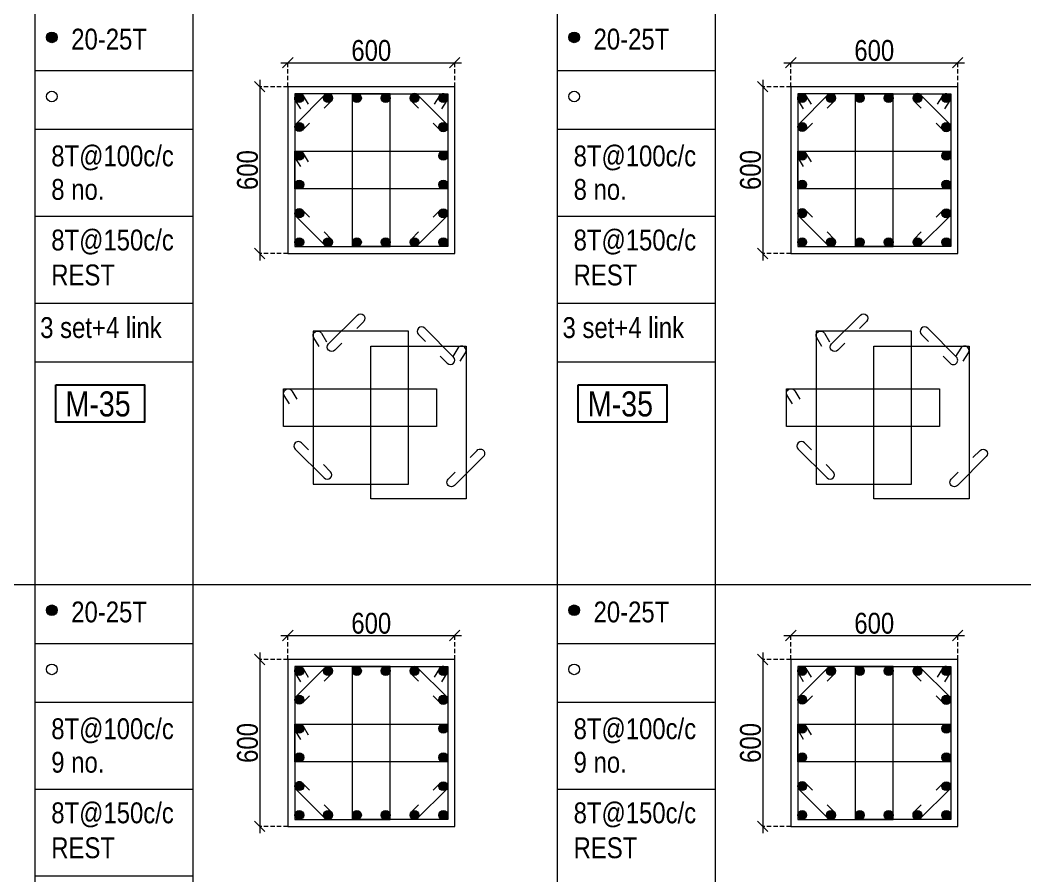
# Model space of a CAD drawing. Header units: millimetres. Extents: x 1112055 to 3390982, y -148532 to 766891.
# Drawn here: x 2532412 to 2546864, y 595794 to 608104 of the extents above; entities that cross this region are included whole.
import ezdxf
from ezdxf.enums import TextEntityAlignment as Align

# ---------------------------------------------------------------- set-up
doc = ezdxf.new("R2010")
doc.units = ezdxf.units.MM
doc.header["$PDMODE"] = 35
doc.header["$PDSIZE"] = -25
doc.linetypes.add('DASHED2', pattern=[0.375, 0.25, -0.125])
doc.linetypes.add('Hidden', pattern=[9.525, 6.35, -3.175])
for name, color, linetype, lineweight in [('B COL. SIZE DIM', 220, 'Continuous', 25), ('B COLSCH', 204, 'Continuous', 20), ('B COLUMN', 1, 'Hidden', 9), ('B STEEL', 34, 'Continuous', 15)]:
    doc.layers.add(name, color=color, linetype=linetype, lineweight=lineweight)
doc.layers.add('B TEXT', color=7, linetype='Continuous')
doc.styles.add('dim inside', font='romans.shx', dxfattribs={"width": 0.8, "height": 125})
doc.styles.add('SWINC', font='swissc.ttf')
doc.dimstyles.new('dim inside', dxfattribs={"dimtxt": 125, "dimasz": 100, "dimexe": 0, "dimexo": 0, "dimgap": 10, "dimtad": 0, "dimdec": 0, "dimzin": 0, "dimdsep": 46, "dimtxsty": 'dim inside', "dimblk": 'SMALL', "dimcen": 0.09, "dimadec": 0, "dimazin": 0, "dimtfac": 1, "dimtdec": 0, "dimtofl": 0, "dimtmove": 0, "dimatfit": 3, "dimfxl": 1, "dimtolj": 1, "dimtzin": 0, "dimarcsym": 2})

# ---------------------------------------------------------------- blocks, each defined once
blk = doc.blocks.new('_Oblique')
at = {"color": 0, "linetype": 'ByBlock', "lineweight": -2}
blk.add_line((-0.5, -0.5), (0.5, 0.5), dxfattribs=at)
blk = doc.blocks.new('*D5265')
at = {"layer": 'B COL. SIZE DIM', "color": 250, "lineweight": 9, "ltscale": 250, "transparency": 16777216}
blk.add_line((2536163, 599251), (2538763, 599251), dxfattribs=at)
at = {"layer": 'B COL. SIZE DIM', "color": 250, "linetype": 'DASHED2', "lineweight": 9, "ltscale": 250, "transparency": 16777216}
for p, q in [((2536263, 598906), (2536263, 599251)), ((2538663, 598906), (2538663, 599251))]:
    blk.add_line(p, q, dxfattribs=at)
at = {"layer": 'Defpoints', "color": 0, "lineweight": 40, "transparency": 16777216}
for p in [(2538663, 599251), (2536263, 598906), (2538663, 598906)]:
    blk.add_point(p, dxfattribs=at)
at = {"layer": 'B COL. SIZE DIM', "color": 250, "lineweight": 9, "transparency": 16777216, "xscale": 150, "yscale": 150, "zscale": 150, "rotation": 180}
blk.add_blockref('_Oblique', (2536263, 599251), dxfattribs=at)
at = {"layer": 'B COL. SIZE DIM', "color": 250, "lineweight": 9, "transparency": 16777216, "xscale": 150, "yscale": 150, "zscale": 150}
blk.add_blockref('_Oblique', (2538663, 599251), dxfattribs=at)
at = {"layer": 'B COL. SIZE DIM', "color": 6, "transparency": 16777216, "insert": (2537463, 599426), "char_height": 300, "attachment_point": 5, "style": 'SWINC'}
blk.add_mtext('\\A1;600', dxfattribs=at)
blk = doc.blocks.new('*D5266')
at = {"layer": 'B COL. SIZE DIM', "color": 250, "lineweight": 9, "ltscale": 250, "transparency": 16777216}
blk.add_line((2535859, 599006), (2535859, 596406), dxfattribs=at)
at = {"layer": 'B COL. SIZE DIM', "color": 250, "linetype": 'DASHED2', "lineweight": 9, "ltscale": 250, "transparency": 16777216}
for p, q in [((2536263, 598906), (2535859, 598906)), ((2536263, 596506), (2535859, 596506))]:
    blk.add_line(p, q, dxfattribs=at)
at = {"layer": 'Defpoints', "color": 0, "lineweight": 40, "transparency": 16777216}
for p in [(2536263, 598906), (2535859, 596506), (2536263, 596506)]:
    blk.add_point(p, dxfattribs=at)
at = {"layer": 'B COL. SIZE DIM', "color": 250, "lineweight": 9, "transparency": 16777216, "xscale": 150, "yscale": 150, "zscale": 150}
for p, rotation in [((2535859, 598906), 90), ((2535859, 596506), 270)]:
    blk.add_blockref('_Oblique', p, dxfattribs=dict(at, rotation=rotation))
at = {"layer": 'B COL. SIZE DIM', "color": 6, "transparency": 16777216, "insert": (2535684, 597706), "char_height": 300, "attachment_point": 5, "rotation": 90, "style": 'SWINC'}
blk.add_mtext('\\A1;600', dxfattribs=at)
blk = doc.blocks.new('*D5267')
at = {"layer": 'B COL. SIZE DIM', "color": 250, "lineweight": 9, "ltscale": 250, "transparency": 16777216}
blk.add_line((2536163, 607490), (2538763, 607490), dxfattribs=at)
at = {"layer": 'B COL. SIZE DIM', "color": 250, "linetype": 'DASHED2', "lineweight": 9, "ltscale": 250, "transparency": 16777216}
for p, q in [((2536263, 607146), (2536263, 607490)), ((2538663, 607146), (2538663, 607490))]:
    blk.add_line(p, q, dxfattribs=at)
at = {"layer": 'Defpoints', "color": 0, "lineweight": 40, "transparency": 16777216}
for p in [(2538663, 607490), (2536263, 607146), (2538663, 607146)]:
    blk.add_point(p, dxfattribs=at)
at = {"layer": 'B COL. SIZE DIM', "color": 250, "lineweight": 9, "transparency": 16777216, "xscale": 150, "yscale": 150, "zscale": 150, "rotation": 180}
blk.add_blockref('_Oblique', (2536263, 607490), dxfattribs=at)
at = {"layer": 'B COL. SIZE DIM', "color": 250, "lineweight": 9, "transparency": 16777216, "xscale": 150, "yscale": 150, "zscale": 150}
blk.add_blockref('_Oblique', (2538663, 607490), dxfattribs=at)
at = {"layer": 'B COL. SIZE DIM', "color": 6, "transparency": 16777216, "insert": (2537463, 607665), "char_height": 300, "attachment_point": 5, "style": 'SWINC'}
blk.add_mtext('\\A1;600', dxfattribs=at)
blk = doc.blocks.new('*D5268')
at = {"layer": 'B COL. SIZE DIM', "color": 250, "lineweight": 9, "ltscale": 250, "transparency": 16777216}
blk.add_line((2535859, 607246), (2535859, 604646), dxfattribs=at)
at = {"layer": 'B COL. SIZE DIM', "color": 250, "linetype": 'DASHED2', "lineweight": 9, "ltscale": 250, "transparency": 16777216}
for p, q in [((2536263, 607146), (2535859, 607146)), ((2536263, 604746), (2535859, 604746))]:
    blk.add_line(p, q, dxfattribs=at)
at = {"layer": 'Defpoints', "color": 0, "lineweight": 40, "transparency": 16777216}
for p in [(2536263, 607146), (2535859, 604746), (2536263, 604746)]:
    blk.add_point(p, dxfattribs=at)
at = {"layer": 'B COL. SIZE DIM', "color": 250, "lineweight": 9, "transparency": 16777216, "xscale": 150, "yscale": 150, "zscale": 150}
for p, rotation in [((2535859, 607146), 90), ((2535859, 604746), 270)]:
    blk.add_blockref('_Oblique', p, dxfattribs=dict(at, rotation=rotation))
at = {"layer": 'B COL. SIZE DIM', "color": 6, "transparency": 16777216, "insert": (2535684, 605946), "char_height": 300, "attachment_point": 5, "rotation": 90, "style": 'SWINC'}
blk.add_mtext('\\A1;600', dxfattribs=at)
blk = doc.blocks.new('*D5275')
at = {"layer": 'B COL. SIZE DIM', "color": 250, "lineweight": 9, "ltscale": 250, "transparency": 16777216}
blk.add_line((2543397, 599251), (2545997, 599251), dxfattribs=at)
at = {"layer": 'B COL. SIZE DIM', "color": 250, "linetype": 'DASHED2', "lineweight": 9, "ltscale": 250, "transparency": 16777216}
for p, q in [((2543497, 598906), (2543497, 599251)), ((2545897, 598906), (2545897, 599251))]:
    blk.add_line(p, q, dxfattribs=at)
at = {"layer": 'Defpoints', "color": 0, "lineweight": 40, "transparency": 16777216}
for p in [(2545897, 599251), (2543497, 598906), (2545897, 598906)]:
    blk.add_point(p, dxfattribs=at)
at = {"layer": 'B COL. SIZE DIM', "color": 250, "lineweight": 9, "transparency": 16777216, "xscale": 150, "yscale": 150, "zscale": 150, "rotation": 180}
blk.add_blockref('_Oblique', (2543497, 599251), dxfattribs=at)
at = {"layer": 'B COL. SIZE DIM', "color": 250, "lineweight": 9, "transparency": 16777216, "xscale": 150, "yscale": 150, "zscale": 150}
blk.add_blockref('_Oblique', (2545897, 599251), dxfattribs=at)
at = {"layer": 'B COL. SIZE DIM', "color": 6, "transparency": 16777216, "insert": (2544697, 599426), "char_height": 300, "attachment_point": 5, "style": 'SWINC'}
blk.add_mtext('\\A1;600', dxfattribs=at)
blk = doc.blocks.new('*D5276')
at = {"layer": 'B COL. SIZE DIM', "color": 250, "lineweight": 9, "ltscale": 250, "transparency": 16777216}
blk.add_line((2543093, 599006), (2543093, 596406), dxfattribs=at)
at = {"layer": 'B COL. SIZE DIM', "color": 250, "linetype": 'DASHED2', "lineweight": 9, "ltscale": 250, "transparency": 16777216}
for p, q in [((2543497, 598906), (2543093, 598906)), ((2543497, 596506), (2543093, 596506))]:
    blk.add_line(p, q, dxfattribs=at)
at = {"layer": 'Defpoints', "color": 0, "lineweight": 40, "transparency": 16777216}
for p in [(2543497, 598906), (2543093, 596506), (2543497, 596506)]:
    blk.add_point(p, dxfattribs=at)
at = {"layer": 'B COL. SIZE DIM', "color": 250, "lineweight": 9, "transparency": 16777216, "xscale": 150, "yscale": 150, "zscale": 150}
for p, rotation in [((2543093, 598906), 90), ((2543093, 596506), 270)]:
    blk.add_blockref('_Oblique', p, dxfattribs=dict(at, rotation=rotation))
at = {"layer": 'B COL. SIZE DIM', "color": 6, "transparency": 16777216, "insert": (2542918, 597706), "char_height": 300, "attachment_point": 5, "rotation": 90, "style": 'SWINC'}
blk.add_mtext('\\A1;600', dxfattribs=at)
blk = doc.blocks.new('*D5277')
at = {"layer": 'B COL. SIZE DIM', "color": 250, "lineweight": 9, "ltscale": 250, "transparency": 16777216}
blk.add_line((2543397, 607490), (2545997, 607490), dxfattribs=at)
at = {"layer": 'B COL. SIZE DIM', "color": 250, "linetype": 'DASHED2', "lineweight": 9, "ltscale": 250, "transparency": 16777216}
for p, q in [((2543497, 607146), (2543497, 607490)), ((2545897, 607146), (2545897, 607490))]:
    blk.add_line(p, q, dxfattribs=at)
at = {"layer": 'Defpoints', "color": 0, "lineweight": 40, "transparency": 16777216}
for p in [(2545897, 607490), (2543497, 607146), (2545897, 607146)]:
    blk.add_point(p, dxfattribs=at)
at = {"layer": 'B COL. SIZE DIM', "color": 250, "lineweight": 9, "transparency": 16777216, "xscale": 150, "yscale": 150, "zscale": 150, "rotation": 180}
blk.add_blockref('_Oblique', (2543497, 607490), dxfattribs=at)
at = {"layer": 'B COL. SIZE DIM', "color": 250, "lineweight": 9, "transparency": 16777216, "xscale": 150, "yscale": 150, "zscale": 150}
blk.add_blockref('_Oblique', (2545897, 607490), dxfattribs=at)
at = {"layer": 'B COL. SIZE DIM', "color": 6, "transparency": 16777216, "insert": (2544697, 607665), "char_height": 300, "attachment_point": 5, "style": 'SWINC'}
blk.add_mtext('\\A1;600', dxfattribs=at)
blk = doc.blocks.new('*D5278')
at = {"layer": 'B COL. SIZE DIM', "color": 250, "lineweight": 9, "ltscale": 250, "transparency": 16777216}
blk.add_line((2543093, 607246), (2543093, 604646), dxfattribs=at)
at = {"layer": 'B COL. SIZE DIM', "color": 250, "linetype": 'DASHED2', "lineweight": 9, "ltscale": 250, "transparency": 16777216}
for p, q in [((2543497, 607146), (2543093, 607146)), ((2543497, 604746), (2543093, 604746))]:
    blk.add_line(p, q, dxfattribs=at)
at = {"layer": 'Defpoints', "color": 0, "lineweight": 40, "transparency": 16777216}
for p in [(2543497, 607146), (2543093, 604746), (2543497, 604746)]:
    blk.add_point(p, dxfattribs=at)
at = {"layer": 'B COL. SIZE DIM', "color": 250, "lineweight": 9, "transparency": 16777216, "xscale": 150, "yscale": 150, "zscale": 150}
for p, rotation in [((2543093, 607146), 90), ((2543093, 604746), 270)]:
    blk.add_blockref('_Oblique', p, dxfattribs=dict(at, rotation=rotation))
at = {"layer": 'B COL. SIZE DIM', "color": 6, "transparency": 16777216, "insert": (2542918, 605946), "char_height": 300, "attachment_point": 5, "rotation": 90, "style": 'SWINC'}
blk.add_mtext('\\A1;600', dxfattribs=at)

msp = doc.modelspace()

# ---------------------------------------------------------------- hatches: boundary and pattern name
at = {"layer": 'B STEEL', "lineweight": 9, "ltscale": 0.5}
h = msp.add_hatch(color=34, dxfattribs=at)
edge = h.paths.add_edge_path()
edge.add_arc((2532869.2, 607854.7), 76.8, 0, 360)
h = msp.add_hatch(color=34, dxfattribs=at)
edge = h.paths.add_edge_path()
edge.add_arc((2540381.7, 607854.7), 76.8, 0, 360)
h = msp.add_hatch(color=34, dxfattribs=at)
edge = h.paths.add_edge_path()
edge.add_arc((2536427.3, 606981.5), 64, 0, 360)
h = msp.add_hatch(color=34, dxfattribs=at)
edge = h.paths.add_edge_path()
edge.add_arc((2536841.7, 606981.5), 64, 180, 540, ccw=False)
at = {"layer": 'B STEEL'}
h = msp.add_hatch(color=34, dxfattribs=at)
edge = h.paths.add_edge_path()
edge.add_arc((2537256.1, 606981.5), 64, 0, 360)
h = msp.add_hatch(color=34, dxfattribs=at)
edge = h.paths.add_edge_path()
edge.add_arc((2537670.5, 606981.5), 64, 0, 360)
at = {"layer": 'B STEEL', "lineweight": 9, "ltscale": 0.5}
h = msp.add_hatch(color=34, dxfattribs=at)
edge = h.paths.add_edge_path()
edge.add_arc((2538084.9, 606981.5), 64, 180, 540, ccw=False)
h = msp.add_hatch(color=34, dxfattribs=at)
edge = h.paths.add_edge_path()
edge.add_arc((2538499.3, 606981.5), 64, 180, 540, ccw=False)
h = msp.add_hatch(color=34, dxfattribs=at)
edge = h.paths.add_edge_path()
edge.add_arc((2543660.9, 606981.5), 64, 0, 360)
h = msp.add_hatch(color=34, dxfattribs=at)
edge = h.paths.add_edge_path()
edge.add_arc((2544075.3, 606981.5), 64, 180, 540, ccw=False)
at = {"layer": 'B STEEL'}
h = msp.add_hatch(color=34, dxfattribs=at)
edge = h.paths.add_edge_path()
edge.add_arc((2544489.7, 606981.5), 64, 0, 360)
h = msp.add_hatch(color=34, dxfattribs=at)
edge = h.paths.add_edge_path()
edge.add_arc((2544904.1, 606981.5), 64, 0, 360)
at = {"layer": 'B STEEL', "lineweight": 9, "ltscale": 0.5}
h = msp.add_hatch(color=34, dxfattribs=at)
edge = h.paths.add_edge_path()
edge.add_arc((2545318.5, 606981.5), 64, 180, 540, ccw=False)
h = msp.add_hatch(color=34, dxfattribs=at)
edge = h.paths.add_edge_path()
edge.add_arc((2545732.9, 606981.5), 64, 180, 540, ccw=False)
h = msp.add_hatch(color=34, dxfattribs=at)
edge = h.paths.add_edge_path()
edge.add_arc((2536427.3, 606567.1), 64, 0, 360)
h = msp.add_hatch(color=34, dxfattribs=at)
edge = h.paths.add_edge_path()
edge.add_arc((2538499.3, 606567.1), 64, 180, 540, ccw=False)
h = msp.add_hatch(color=34, dxfattribs=at)
edge = h.paths.add_edge_path()
edge.add_arc((2543660.9, 606567.1), 64, 0, 360)
h = msp.add_hatch(color=34, dxfattribs=at)
edge = h.paths.add_edge_path()
edge.add_arc((2545732.9, 606567.1), 64, 180, 540, ccw=False)
at = {"layer": 'B STEEL'}
h = msp.add_hatch(color=34, dxfattribs=at)
edge = h.paths.add_edge_path()
edge.add_arc((2536427.3, 606152.7), 64, 0, 360)
h = msp.add_hatch(color=34, dxfattribs=at)
edge = h.paths.add_edge_path()
edge.add_arc((2538499.3, 606152.7), 64, 0, 360)
h = msp.add_hatch(color=34, dxfattribs=at)
edge = h.paths.add_edge_path()
edge.add_arc((2543660.9, 606152.7), 64, 0, 360)
h = msp.add_hatch(color=34, dxfattribs=at)
edge = h.paths.add_edge_path()
edge.add_arc((2545732.9, 606152.7), 64, 0, 360)
h = msp.add_hatch(color=34, dxfattribs=at)
edge = h.paths.add_edge_path()
edge.add_arc((2536427.3, 605738.3), 64, 0, 360)
h = msp.add_hatch(color=34, dxfattribs=at)
edge = h.paths.add_edge_path()
edge.add_arc((2538499.3, 605738.3), 64, 0, 360)
h = msp.add_hatch(color=34, dxfattribs=at)
edge = h.paths.add_edge_path()
edge.add_arc((2543660.9, 605738.3), 64, 0, 360)
h = msp.add_hatch(color=34, dxfattribs=at)
edge = h.paths.add_edge_path()
edge.add_arc((2545732.9, 605738.3), 64, 0, 360)
at = {"layer": 'B STEEL', "lineweight": 9, "ltscale": 0.5}
h = msp.add_hatch(color=34, dxfattribs=at)
edge = h.paths.add_edge_path()
edge.add_arc((2536427.3, 605323.9), 64, 0, 360)
h = msp.add_hatch(color=34, dxfattribs=at)
edge = h.paths.add_edge_path()
edge.add_arc((2538499.3, 605323.9), 64, 180, 540, ccw=False)
h = msp.add_hatch(color=34, dxfattribs=at)
edge = h.paths.add_edge_path()
edge.add_arc((2543660.9, 605323.9), 64, 0, 360)
h = msp.add_hatch(color=34, dxfattribs=at)
edge = h.paths.add_edge_path()
edge.add_arc((2545732.9, 605323.9), 64, 180, 540, ccw=False)
h = msp.add_hatch(color=34, dxfattribs=at)
edge = h.paths.add_edge_path()
edge.add_arc((2536427.3, 604909.5), 64, 0, 360, ccw=False)
h = msp.add_hatch(color=34, dxfattribs=at)
edge = h.paths.add_edge_path()
edge.add_arc((2536841.7, 604909.5), 64, -180, 180)
at = {"layer": 'B STEEL'}
h = msp.add_hatch(color=34, dxfattribs=at)
edge = h.paths.add_edge_path()
edge.add_arc((2537256.1, 604909.5), 64, 0, 360)
h = msp.add_hatch(color=34, dxfattribs=at)
edge = h.paths.add_edge_path()
edge.add_arc((2537670.5, 604909.5), 64, 0, 360)
at = {"layer": 'B STEEL', "lineweight": 9, "ltscale": 0.5}
h = msp.add_hatch(color=34, dxfattribs=at)
edge = h.paths.add_edge_path()
edge.add_arc((2538084.9, 604909.5), 64, -180, 180)
h = msp.add_hatch(color=34, dxfattribs=at)
edge = h.paths.add_edge_path()
edge.add_arc((2538499.3, 604909.5), 64, -180, 180)
h = msp.add_hatch(color=34, dxfattribs=at)
edge = h.paths.add_edge_path()
edge.add_arc((2543660.9, 604909.5), 64, 0, 360, ccw=False)
h = msp.add_hatch(color=34, dxfattribs=at)
edge = h.paths.add_edge_path()
edge.add_arc((2544075.3, 604909.5), 64, -180, 180)
at = {"layer": 'B STEEL'}
h = msp.add_hatch(color=34, dxfattribs=at)
edge = h.paths.add_edge_path()
edge.add_arc((2544489.7, 604909.5), 64, 0, 360)
h = msp.add_hatch(color=34, dxfattribs=at)
edge = h.paths.add_edge_path()
edge.add_arc((2544904.1, 604909.5), 64, 0, 360)
at = {"layer": 'B STEEL', "lineweight": 9, "ltscale": 0.5}
h = msp.add_hatch(color=34, dxfattribs=at)
edge = h.paths.add_edge_path()
edge.add_arc((2545318.5, 604909.5), 64, -180, 180)
h = msp.add_hatch(color=34, dxfattribs=at)
edge = h.paths.add_edge_path()
edge.add_arc((2545732.9, 604909.5), 64, -180, 180)
h = msp.add_hatch(color=34, dxfattribs=at)
edge = h.paths.add_edge_path()
edge.add_arc((2532869.2, 599614.8), 76.8, 0, 360)
h = msp.add_hatch(color=34, dxfattribs=at)
edge = h.paths.add_edge_path()
edge.add_arc((2540381.7, 599614.8), 76.8, 0, 360)
h = msp.add_hatch(color=34, dxfattribs=at)
edge = h.paths.add_edge_path()
edge.add_arc((2536427.3, 598741.7), 64, 0, 360)
h = msp.add_hatch(color=34, dxfattribs=at)
edge = h.paths.add_edge_path()
edge.add_arc((2536841.7, 598741.7), 64, 180, 540, ccw=False)
at = {"layer": 'B STEEL'}
h = msp.add_hatch(color=34, dxfattribs=at)
edge = h.paths.add_edge_path()
edge.add_arc((2537256.1, 598741.7), 64, 0, 360)
h = msp.add_hatch(color=34, dxfattribs=at)
edge = h.paths.add_edge_path()
edge.add_arc((2537670.5, 598741.7), 64, 0, 360)
at = {"layer": 'B STEEL', "lineweight": 9, "ltscale": 0.5}
h = msp.add_hatch(color=34, dxfattribs=at)
edge = h.paths.add_edge_path()
edge.add_arc((2538084.9, 598741.7), 64, 180, 540, ccw=False)
h = msp.add_hatch(color=34, dxfattribs=at)
edge = h.paths.add_edge_path()
edge.add_arc((2538499.3, 598741.7), 64, 180, 540, ccw=False)
h = msp.add_hatch(color=34, dxfattribs=at)
edge = h.paths.add_edge_path()
edge.add_arc((2543660.9, 598741.7), 64, 0, 360)
h = msp.add_hatch(color=34, dxfattribs=at)
edge = h.paths.add_edge_path()
edge.add_arc((2544075.3, 598741.7), 64, 180, 540, ccw=False)
at = {"layer": 'B STEEL'}
h = msp.add_hatch(color=34, dxfattribs=at)
edge = h.paths.add_edge_path()
edge.add_arc((2544489.7, 598741.7), 64, 0, 360)
h = msp.add_hatch(color=34, dxfattribs=at)
edge = h.paths.add_edge_path()
edge.add_arc((2544904.1, 598741.7), 64, 0, 360)
at = {"layer": 'B STEEL', "lineweight": 9, "ltscale": 0.5}
h = msp.add_hatch(color=34, dxfattribs=at)
edge = h.paths.add_edge_path()
edge.add_arc((2545318.5, 598741.7), 64, 180, 540, ccw=False)
h = msp.add_hatch(color=34, dxfattribs=at)
edge = h.paths.add_edge_path()
edge.add_arc((2545732.9, 598741.7), 64, 180, 540, ccw=False)
h = msp.add_hatch(color=34, dxfattribs=at)
edge = h.paths.add_edge_path()
edge.add_arc((2536427.3, 598327.3), 64, 0, 360)
h = msp.add_hatch(color=34, dxfattribs=at)
edge = h.paths.add_edge_path()
edge.add_arc((2538499.3, 598327.3), 64, 180, 540, ccw=False)
h = msp.add_hatch(color=34, dxfattribs=at)
edge = h.paths.add_edge_path()
edge.add_arc((2543660.9, 598327.3), 64, 0, 360)
h = msp.add_hatch(color=34, dxfattribs=at)
edge = h.paths.add_edge_path()
edge.add_arc((2545732.9, 598327.3), 64, 180, 540, ccw=False)
at = {"layer": 'B STEEL'}
h = msp.add_hatch(color=34, dxfattribs=at)
edge = h.paths.add_edge_path()
edge.add_arc((2536427.3, 597912.9), 64, 0, 360)
h = msp.add_hatch(color=34, dxfattribs=at)
edge = h.paths.add_edge_path()
edge.add_arc((2538499.3, 597912.9), 64, 0, 360)
h = msp.add_hatch(color=34, dxfattribs=at)
edge = h.paths.add_edge_path()
edge.add_arc((2543660.9, 597912.9), 64, 0, 360)
h = msp.add_hatch(color=34, dxfattribs=at)
edge = h.paths.add_edge_path()
edge.add_arc((2545732.9, 597912.9), 64, 0, 360)
h = msp.add_hatch(color=34, dxfattribs=at)
edge = h.paths.add_edge_path()
edge.add_arc((2536427.3, 597498.5), 64, 0, 360)
h = msp.add_hatch(color=34, dxfattribs=at)
edge = h.paths.add_edge_path()
edge.add_arc((2538499.3, 597498.5), 64, 0, 360)
h = msp.add_hatch(color=34, dxfattribs=at)
edge = h.paths.add_edge_path()
edge.add_arc((2543660.9, 597498.5), 64, 0, 360)
h = msp.add_hatch(color=34, dxfattribs=at)
edge = h.paths.add_edge_path()
edge.add_arc((2545732.9, 597498.5), 64, 0, 360)
at = {"layer": 'B STEEL', "lineweight": 9, "ltscale": 0.5}
h = msp.add_hatch(color=34, dxfattribs=at)
edge = h.paths.add_edge_path()
edge.add_arc((2536427.3, 597084.1), 64, 0, 360)
h = msp.add_hatch(color=34, dxfattribs=at)
edge = h.paths.add_edge_path()
edge.add_arc((2538499.3, 597084.1), 64, 180, 540, ccw=False)
h = msp.add_hatch(color=34, dxfattribs=at)
edge = h.paths.add_edge_path()
edge.add_arc((2543660.9, 597084.1), 64, 0, 360)
h = msp.add_hatch(color=34, dxfattribs=at)
edge = h.paths.add_edge_path()
edge.add_arc((2545732.9, 597084.1), 64, 180, 540, ccw=False)
h = msp.add_hatch(color=34, dxfattribs=at)
edge = h.paths.add_edge_path()
edge.add_arc((2536427.3, 596669.7), 64, 0, 360, ccw=False)
h = msp.add_hatch(color=34, dxfattribs=at)
edge = h.paths.add_edge_path()
edge.add_arc((2536841.7, 596669.7), 64, -180, 180)
at = {"layer": 'B STEEL'}
h = msp.add_hatch(color=34, dxfattribs=at)
edge = h.paths.add_edge_path()
edge.add_arc((2537256.1, 596669.7), 64, 0, 360)
h = msp.add_hatch(color=34, dxfattribs=at)
edge = h.paths.add_edge_path()
edge.add_arc((2537670.5, 596669.7), 64, 0, 360)
at = {"layer": 'B STEEL', "lineweight": 9, "ltscale": 0.5}
h = msp.add_hatch(color=34, dxfattribs=at)
edge = h.paths.add_edge_path()
edge.add_arc((2538084.9, 596669.7), 64, -180, 180)
h = msp.add_hatch(color=34, dxfattribs=at)
edge = h.paths.add_edge_path()
edge.add_arc((2538499.3, 596669.7), 64, -180, 180)
h = msp.add_hatch(color=34, dxfattribs=at)
edge = h.paths.add_edge_path()
edge.add_arc((2543660.9, 596669.7), 64, 0, 360, ccw=False)
h = msp.add_hatch(color=34, dxfattribs=at)
edge = h.paths.add_edge_path()
edge.add_arc((2544075.3, 596669.7), 64, -180, 180)
at = {"layer": 'B STEEL'}
h = msp.add_hatch(color=34, dxfattribs=at)
edge = h.paths.add_edge_path()
edge.add_arc((2544489.7, 596669.7), 64, 0, 360)
h = msp.add_hatch(color=34, dxfattribs=at)
edge = h.paths.add_edge_path()
edge.add_arc((2544904.1, 596669.7), 64, 0, 360)
at = {"layer": 'B STEEL', "lineweight": 9, "ltscale": 0.5}
h = msp.add_hatch(color=34, dxfattribs=at)
edge = h.paths.add_edge_path()
edge.add_arc((2545318.5, 596669.7), 64, -180, 180)
h = msp.add_hatch(color=34, dxfattribs=at)
edge = h.paths.add_edge_path()
edge.add_arc((2545732.9, 596669.7), 64, -180, 180)

# ---------------------------------------------------------------- linework, layer by layer
at = {"layer": 'B COLSCH', "color": 250, "lineweight": 0}
for p, q in [((2534897.3, 649422.2), (2534897.3, 574628.3)), ((2542409.8, 649422.2), (2542409.8, 574628.3)), ((2532622.9, 632942.5), (2532622.9, 583503.5)), ((2540135.4, 624702.7), (2540135.4, 583503.5)), ((2532622.9, 607378), (2534897.3, 607378)), ((2540135.4, 607378), (2542409.8, 607378)), ((2532622.9, 606533), (2534897.3, 606533)), ((2540135.4, 606533), (2542409.8, 606533)), ((2532622.9, 605283.2), (2534897.3, 605283.2)), ((2540135.4, 605283.2), (2542409.8, 605283.2)), ((2532622.9, 604033.5), (2534897.3, 604033.5)), ((2540135.4, 604033.5), (2542409.8, 604033.5)), ((2532622.9, 603188.5), (2534897.3, 603188.5)), ((2540135.4, 603188.5), (2542409.8, 603188.5)), ((2487307.1, 599983.1), (2667535.6, 599983.1)), ((2532622.9, 599138.2), (2534897.3, 599138.2)), ((2540135.4, 599138.2), (2542409.8, 599138.2)), ((2532622.9, 598293.2), (2534897.3, 598293.2)), ((2540135.4, 598293.2), (2542409.8, 598293.2)), ((2532622.9, 597043.4), (2534897.3, 597043.4)), ((2540135.4, 597043.4), (2542409.8, 597043.4)), ((2532622.9, 595793.6), (2534897.3, 595793.6))]:
    msp.add_line(p, q, dxfattribs=at)
at = {"layer": 'B COLUMN', "color": 1, "linetype": 'ByBlock', "lineweight": 20}
for points in [[(2536263.3, 604745.5), (2538663.3, 604745.5), (2538663.3, 607145.5), (2536263.3, 607145.5)], [(2543496.9, 604745.5), (2545896.9, 604745.5), (2545896.9, 607145.5), (2543496.9, 607145.5)], [(2536263.3, 596505.7), (2538663.3, 596505.7), (2538663.3, 598905.7), (2536263.3, 598905.7)], [(2543496.9, 596505.7), (2545896.9, 596505.7), (2545896.9, 598905.7), (2543496.9, 598905.7)]]:
    msp.add_lwpolyline(points, close=True, dxfattribs=at)
at = {"layer": 'B STEEL', "color": 34, "lineweight": 9, "ltscale": 0.5}
for points in [[(2536363.3, 604845.5), (2537734.5, 604845.5), (2537734.5, 607045.5), (2536363.3, 607045.5)], [(2538563.3, 604845.5), (2537192.1, 604845.5), (2537192.1, 607045.5), (2538563.3, 607045.5)], [(2543596.9, 604845.5), (2544968.1, 604845.5), (2544968.1, 607045.5), (2543596.9, 607045.5)], [(2545796.9, 604845.5), (2544425.7, 604845.5), (2544425.7, 607045.5), (2545796.9, 607045.5)], [(2536363.3, 606216.7), (2538563.3, 606216.7), (2538563.3, 605674.3), (2536363.3, 605674.3)], [(2543596.9, 606216.7), (2545796.9, 606216.7), (2545796.9, 605674.3), (2543596.9, 605674.3)], [(2536627.3, 601429.9), (2537998.5, 601429.9), (2537998.5, 603629.9), (2536627.3, 603629.9)], [(2543860.9, 601429.9), (2545232.1, 601429.9), (2545232.1, 603629.9), (2543860.9, 603629.9)], [(2538827.3, 601215.4), (2537456.1, 601215.4), (2537456.1, 603415.4), (2538827.3, 603415.4)], [(2546060.9, 601215.4), (2544689.7, 601215.4), (2544689.7, 603415.4), (2546060.9, 603415.4)], [(2536201.4, 602801.2), (2538401.4, 602801.2), (2538401.4, 602258.7), (2536201.4, 602258.7)], [(2543434.9, 602801.2), (2545634.9, 602801.2), (2545634.9, 602258.7), (2543434.9, 602258.7)], [(2536363.3, 596605.7), (2537734.5, 596605.7), (2537734.5, 598805.7), (2536363.3, 598805.7)], [(2538563.3, 596605.7), (2537192.1, 596605.7), (2537192.1, 598805.7), (2538563.3, 598805.7)], [(2543596.9, 596605.7), (2544968.1, 596605.7), (2544968.1, 598805.7), (2543596.9, 598805.7)], [(2545796.9, 596605.7), (2544425.7, 596605.7), (2544425.7, 598805.7), (2545796.9, 598805.7)], [(2536363.3, 597976.9), (2538563.3, 597976.9), (2538563.3, 597434.5), (2536363.3, 597434.5)], [(2543596.9, 597976.9), (2545796.9, 597976.9), (2545796.9, 597434.5), (2543596.9, 597434.5)]]:
    msp.add_lwpolyline(points, close=True, dxfattribs=at)
for points in [[(2536447.6, 606826.5), (2536372.8, 606947.9, -1), (2536481.9, 607015.1), (2536556.6, 606893.6)], [(2536573.5, 606622.7), (2536472.6, 606521.8, -1), (2536382.1, 606612.4), (2536796.5, 607026.8, -1), (2536887, 606936.2), (2536786.1, 606835.4)], [(2538353.2, 606622.7), (2538454, 606521.8, 1), (2538544.6, 606612.4), (2538130.2, 607026.8, 1), (2538039.6, 606936.2), (2538140.5, 606835.4)], [(2538479.1, 606826.5), (2538553.8, 606947.9, 1), (2538444.8, 607015.1), (2538370, 606893.6)], [(2543681.1, 606826.5), (2543606.4, 606947.9, -1), (2543715.4, 607015.1), (2543790.2, 606893.6)], [(2543807, 606622.7), (2543706.2, 606521.8, -1), (2543615.6, 606612.4), (2544030, 607026.8, -1), (2544120.6, 606936.2), (2544019.7, 606835.4)], [(2545586.7, 606622.7), (2545687.6, 606521.8, 1), (2545778.1, 606612.4), (2545363.7, 607026.8, 1), (2545273.2, 606936.2), (2545374.1, 606835.4)], [(2545712.6, 606826.5), (2545787.4, 606947.9, 1), (2545678.3, 607015.1), (2545603.6, 606893.6)], [(2536447.6, 605997.7), (2536372.8, 606119.2, -1), (2536481.9, 606186.3), (2536556.6, 606064.8)], [(2543681.1, 605997.7), (2543606.4, 606119.2, -1), (2543715.4, 606186.3), (2543790.2, 606064.8)], [(2536573.5, 605268.3), (2536472.6, 605369.2, 1), (2536382.1, 605278.7), (2536796.5, 604864.3, 1), (2536887, 604954.8), (2536786.1, 605055.7)], [(2538353.2, 605268.3), (2538454, 605369.2, -1), (2538544.6, 605278.7), (2538130.2, 604864.3, -1), (2538039.6, 604954.8), (2538140.5, 605055.7)], [(2543807, 605268.3), (2543706.2, 605369.2, 1), (2543615.6, 605278.7), (2544030, 604864.3, 1), (2544120.6, 604954.8), (2544019.7, 605055.7)], [(2545586.7, 605268.3), (2545687.6, 605369.2, -1), (2545778.1, 605278.7), (2545363.7, 604864.3, -1), (2545273.2, 604954.8), (2545374.1, 605055.7)], [(2537040.4, 603455.4), (2536939.5, 603354.5, -1), (2536849, 603445), (2537263.4, 603859.4, -1), (2537353.9, 603768.9), (2537253.1, 603668)], [(2544274, 603455.4), (2544173.1, 603354.5, -1), (2544082.6, 603445), (2544496.9, 603859.4, -1), (2544587.5, 603768.9), (2544486.6, 603668)], [(2538455, 603267.9), (2538555.9, 603167, 1), (2538646.4, 603257.5), (2538232, 603671.9, 1), (2538141.5, 603581.4), (2538242.4, 603480.5)], [(2545688.6, 603267.9), (2545789.4, 603167, 1), (2545880, 603257.5), (2545465.6, 603671.9, 1), (2545375.1, 603581.4), (2545475.9, 603480.5)], [(2536711.6, 603410.9), (2536636.8, 603532.4, -1), (2536745.9, 603599.5), (2536820.6, 603478)], [(2543945.1, 603410.9), (2543870.4, 603532.4, -1), (2543979.4, 603599.5), (2544054.2, 603478)], [(2538743.1, 603196.3), (2538817.8, 603317.8, 1), (2538708.8, 603384.9), (2538634, 603263.4)], [(2545976.6, 603196.3), (2546051.4, 603317.8, 1), (2545942.3, 603384.9), (2545867.6, 603263.4)], [(2536285.7, 602582.1), (2536210.9, 602703.6, -1), (2536319.9, 602770.7), (2536394.7, 602649.2)], [(2543519.2, 602582.1), (2543444.4, 602703.6, -1), (2543553.5, 602770.7), (2543628.2, 602649.2)], [(2536561.3, 601921.7), (2536460.4, 602022.6, 1), (2536369.9, 601932), (2536784.3, 601517.7, 1), (2536874.8, 601608.2), (2536774, 601709.1)], [(2538883.6, 601813.8), (2538984.4, 601914.7, -1), (2539075, 601824.1), (2538660.6, 601409.7, -1), (2538570.1, 601500.3), (2538670.9, 601601.1)], [(2543794.8, 601921.7), (2543694, 602022.6, 1), (2543603.4, 601932), (2544017.8, 601517.7, 1), (2544108.4, 601608.2), (2544007.5, 601709.1)], [(2546117.1, 601813.8), (2546218, 601914.7, -1), (2546308.5, 601824.1), (2545894.1, 601409.7, -1), (2545803.6, 601500.3), (2545904.5, 601601.1)], [(2536447.6, 598586.6), (2536372.8, 598708.1, -1), (2536481.9, 598775.2), (2536556.6, 598653.7)], [(2536573.5, 598382.9), (2536472.6, 598282, -1), (2536382.1, 598372.5), (2536796.5, 598786.9, -1), (2536887, 598696.4), (2536786.1, 598595.5)], [(2538353.2, 598382.9), (2538454, 598282, 1), (2538544.6, 598372.5), (2538130.2, 598786.9, 1), (2538039.6, 598696.4), (2538140.5, 598595.5)], [(2538479.1, 598586.6), (2538553.8, 598708.1, 1), (2538444.8, 598775.2), (2538370, 598653.7)], [(2543681.1, 598586.6), (2543606.4, 598708.1, -1), (2543715.4, 598775.2), (2543790.2, 598653.7)], [(2543807, 598382.9), (2543706.2, 598282, -1), (2543615.6, 598372.5), (2544030, 598786.9, -1), (2544120.6, 598696.4), (2544019.7, 598595.5)], [(2545586.7, 598382.9), (2545687.6, 598282, 1), (2545778.1, 598372.5), (2545363.7, 598786.9, 1), (2545273.2, 598696.4), (2545374.1, 598595.5)], [(2545712.6, 598586.6), (2545787.4, 598708.1, 1), (2545678.3, 598775.2), (2545603.6, 598653.7)], [(2536447.6, 597757.8), (2536372.8, 597879.3, -1), (2536481.9, 597946.4), (2536556.6, 597824.9)], [(2543681.1, 597757.8), (2543606.4, 597879.3, -1), (2543715.4, 597946.4), (2543790.2, 597824.9)], [(2536573.5, 597028.5), (2536472.6, 597129.4, 1), (2536382.1, 597038.8), (2536796.5, 596624.4, 1), (2536887, 596715), (2536786.1, 596815.8)], [(2538353.2, 597028.5), (2538454, 597129.4, -1), (2538544.6, 597038.8), (2538130.2, 596624.4, -1), (2538039.6, 596715), (2538140.5, 596815.8)], [(2543807, 597028.5), (2543706.2, 597129.4, 1), (2543615.6, 597038.8), (2544030, 596624.4, 1), (2544120.6, 596715), (2544019.7, 596815.8)], [(2545586.7, 597028.5), (2545687.6, 597129.4, -1), (2545778.1, 597038.8), (2545363.7, 596624.4, -1), (2545273.2, 596715), (2545374.1, 596815.8)]]:
    msp.add_lwpolyline(points, format="xyb", dxfattribs=at)
for centre, radius in [((2532869.2, 607854.7), 76.8), ((2540381.7, 607854.7), 76.8), ((2532869.2, 607004.4), 76.8), ((2536427.3, 606981.5), 64), ((2536841.7, 606981.5), 64), ((2537256.1, 606981.5), 64), ((2537670.5, 606981.5), 64), ((2538084.9, 606981.5), 64), ((2538499.3, 606981.5), 64), ((2540381.7, 607004.4), 76.8), ((2543660.9, 606981.5), 64), ((2544075.3, 606981.5), 64), ((2544489.7, 606981.5), 64), ((2544904.1, 606981.5), 64), ((2545318.5, 606981.5), 64), ((2545732.9, 606981.5), 64), ((2536427.3, 606567.1), 64), ((2538499.3, 606567.1), 64), ((2543660.9, 606567.1), 64), ((2545732.9, 606567.1), 64), ((2536427.3, 606152.7), 64), ((2538499.3, 606152.7), 64), ((2543660.9, 606152.7), 64), ((2545732.9, 606152.7), 64), ((2536427.3, 605738.3), 64), ((2538499.3, 605738.3), 64), ((2543660.9, 605738.3), 64), ((2545732.9, 605738.3), 64), ((2536427.3, 605323.9), 64), ((2538499.3, 605323.9), 64), ((2543660.9, 605323.9), 64), ((2545732.9, 605323.9), 64), ((2536427.3, 604909.5), 64), ((2536841.7, 604909.5), 64), ((2537256.1, 604909.5), 64), ((2537670.5, 604909.5), 64), ((2538084.9, 604909.5), 64), ((2538499.3, 604909.5), 64), ((2543660.9, 604909.5), 64), ((2544075.3, 604909.5), 64), ((2544489.7, 604909.5), 64), ((2544904.1, 604909.5), 64), ((2545318.5, 604909.5), 64), ((2545732.9, 604909.5), 64), ((2532869.2, 599614.8), 76.8), ((2540381.7, 599614.8), 76.8), ((2532869.2, 598764.6), 76.8), ((2536427.3, 598741.7), 64), ((2536841.7, 598741.7), 64), ((2537256.1, 598741.7), 64), ((2537670.5, 598741.7), 64), ((2538084.9, 598741.7), 64), ((2538499.3, 598741.7), 64), ((2540381.7, 598764.6), 76.8), ((2543660.9, 598741.7), 64), ((2544075.3, 598741.7), 64), ((2544489.7, 598741.7), 64), ((2544904.1, 598741.7), 64), ((2545318.5, 598741.7), 64), ((2545732.9, 598741.7), 64), ((2536427.3, 598327.3), 64), ((2538499.3, 598327.3), 64), ((2543660.9, 598327.3), 64), ((2545732.9, 598327.3), 64), ((2536427.3, 597912.9), 64), ((2538499.3, 597912.9), 64), ((2543660.9, 597912.9), 64), ((2545732.9, 597912.9), 64), ((2536427.3, 597498.5), 64), ((2538499.3, 597498.5), 64), ((2543660.9, 597498.5), 64), ((2545732.9, 597498.5), 64), ((2536427.3, 597084.1), 64), ((2538499.3, 597084.1), 64), ((2543660.9, 597084.1), 64), ((2545732.9, 597084.1), 64), ((2536427.3, 596669.7), 64), ((2536841.7, 596669.7), 64), ((2537256.1, 596669.7), 64), ((2537670.5, 596669.7), 64), ((2538084.9, 596669.7), 64), ((2538499.3, 596669.7), 64), ((2543660.9, 596669.7), 64), ((2544075.3, 596669.7), 64), ((2544489.7, 596669.7), 64), ((2544904.1, 596669.7), 64), ((2545318.5, 596669.7), 64), ((2545732.9, 596669.7), 64)]:
    msp.add_circle(centre, radius, dxfattribs=at)
at = {"layer": 'B TEXT', "color": 1}
for points in [[(2532926.6, 602859.4), (2534201.2, 602859.4), (2534201.2, 602321.5), (2532926.6, 602321.5)], [(2540439.1, 602859.4), (2541713.7, 602859.4), (2541713.7, 602321.5), (2540439.1, 602321.5)]]:
    msp.add_lwpolyline(points, close=True, dxfattribs=at)

# ---------------------------------------------------------------- texts
at = {"layer": 'B TEXT', "style": 'SWINC'}
for s, p in [('20-25T', (2533147.7, 607680.1)), ('20-25T', (2540660.2, 607680.1)), ('8T@100c/c', (2532860.8, 606000.3)), ('8T@100c/c', (2540373.3, 606000.3)), ('8 no.', (2532860.8, 605518.5)), ('8 no.', (2540373.3, 605518.5)), ('8T@150c/c', (2532860.8, 604790.4)), ('8T@150c/c', (2540373.3, 604790.4)), ('REST', (2532860.8, 604288)), ('REST', (2540373.3, 604288)), ('3 set+4 link', (2532701.1, 603531)), ('3 set+4 link', (2540213.6, 603531)), ('20-25T', (2533147.7, 599440.3)), ('20-25T', (2540660.2, 599440.3)), ('8T@100c/c', (2532860.8, 597760.4)), ('8T@100c/c', (2540373.3, 597760.4)), ('9 no.', (2532860.8, 597278.7)), ('9 no.', (2540373.3, 597278.7)), ('8T@150c/c', (2532860.8, 596550.6)), ('8T@150c/c', (2540373.3, 596550.6)), ('REST', (2532860.8, 596048.2)), ('REST', (2540373.3, 596048.2))]:
    msp.add_text(s, height=300, dxfattribs=at).set_placement(p)
at = {"layer": 'B TEXT', "color": 1, "style": 'SWINC'}
for p in [(2533063.9, 602294.9), (2540576.4, 602294.9)]:
    msp.add_text('M-35', height=360, dxfattribs=at).set_placement(p, align=Align.BOTTOM_LEFT)

# ---------------------------------------------------------------- dimensions: what is measured, and where the dimension line sits
at = {"layer": 'B COL. SIZE DIM', "color": 250, "ltscale": 250}
for base, p1, p2, picture, middle in [((2538663.3, 607490.5), (2536263.3, 607145.5), (2538663.3, 607145.5), '*D5267', (2537463.3, 607665.5)), ((2545896.9, 607490.5), (2543496.9, 607145.5), (2545896.9, 607145.5), '*D5277', (2544696.9, 607665.5)), ((2538663.3, 599250.6), (2536263.3, 598905.7), (2538663.3, 598905.7), '*D5265', (2537463.3, 599425.6)), ((2545896.9, 599250.6), (2543496.9, 598905.7), (2545896.9, 598905.7), '*D5275', (2544696.9, 599425.6))]:
    dim = msp.add_linear_dim(base=base, p1=p1, p2=p2, dimstyle='dim inside', override={"dimtxt": 300, "dimasz": 150, "dimgap": 25, "dimtad": 3, "dimlfac": 0.25, "dimtxsty": 'SWINC', "dimblk1": 'Oblique', "dimblk2": 'Oblique', "dimsah": 1, "dimdle": 100, "dimclrd": 250, "dimclre": 250, "dimclrt": 6, "dimfxl": 1000, "dimlwd": 9, "dimlwe": 9}, dxfattribs=at)
    dim.commit()
    dim.dimension.update_dxf_attribs({"geometry": picture, "text_midpoint": middle})
for base, p1, p2, picture, middle in [((2535859.4, 604745.5), (2536263.3, 607145.5), (2536263.3, 604745.5), '*D5268', (2535684.4, 605945.5)), ((2543093, 604745.5), (2543496.9, 607145.5), (2543496.9, 604745.5), '*D5278', (2542918, 605945.5)), ((2535859.4, 596505.7), (2536263.3, 598905.7), (2536263.3, 596505.7), '*D5266', (2535684.4, 597705.7)), ((2543093, 596505.7), (2543496.9, 598905.7), (2543496.9, 596505.7), '*D5276', (2542918, 597705.7))]:
    dim = msp.add_linear_dim(base=base, p1=p1, p2=p2, angle=90, dimstyle='dim inside', override={"dimtxt": 300, "dimasz": 150, "dimgap": 25, "dimtad": 3, "dimlfac": 0.25, "dimtxsty": 'SWINC', "dimblk1": 'Oblique', "dimblk2": 'Oblique', "dimsah": 1, "dimdle": 100, "dimclrd": 250, "dimclre": 250, "dimclrt": 6, "dimfxl": 1000, "dimlwd": 9, "dimlwe": 9}, dxfattribs=at)
    dim.commit()
    dim.dimension.update_dxf_attribs({"geometry": picture, "text_midpoint": middle})

doc.saveas('drawing.dxf')
